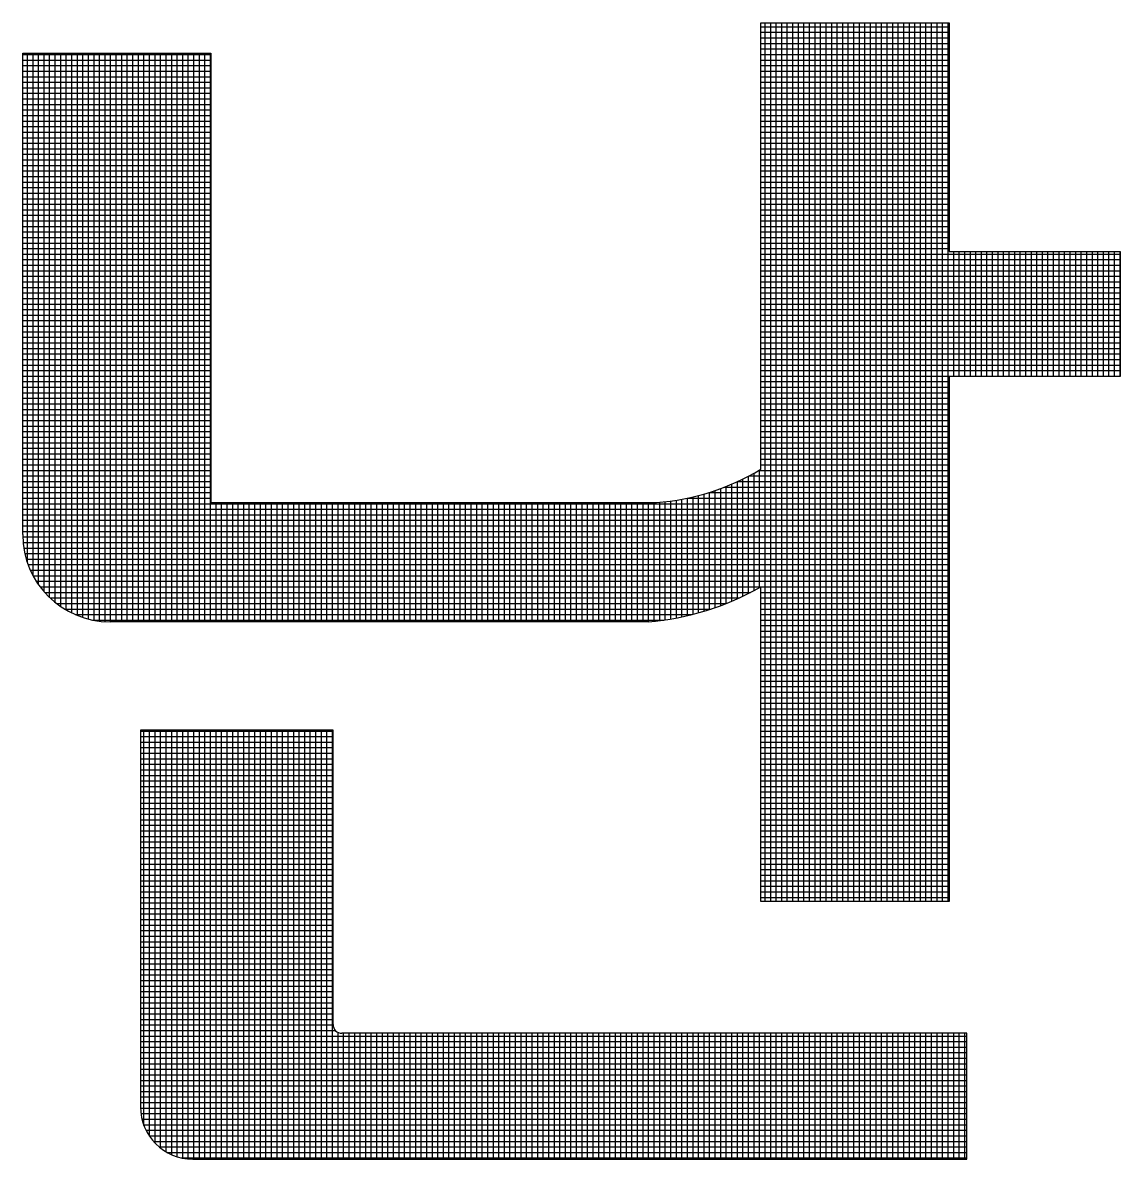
# Model space of a CAD drawing. Header units: inches. Extents: x 1155 to 1996, y 2 to 596.
# Drawn here: x 1873.509 to 1876.945, y 104.066 to 107.626 of the extents above; entities that cross this region are included whole.
import ezdxf

# ---------------------------------------------------------------- set-up
doc = ezdxf.new("R2010")
doc.units = ezdxf.units.IN
doc.header["$MEASUREMENT"] = 0
doc.layers.add('BG ÇÑ±¹Áö¿ª³\xad¹æ±â¼úÁÖ½ÄÈ¸»ç CI', color=7, linetype='Continuous')

msp = doc.modelspace()

# ---------------------------------------------------------------- linework, layer by layer
at = {"layer": 'BG ÇÑ±¹Áö¿ª³\xad¹æ±â¼úÁÖ½ÄÈ¸»ç CI', "color": 7, "linetype": 'Continuous', "lineweight": 25}
for p, q in [((1875.8196, 106.2275), (1875.8196, 107.6256)), ((1875.8196, 107.6256), (1876.4099, 107.6256)), ((1875.8196, 107.6129), (1876.4099, 107.6129)), ((1875.8196, 107.5955), (1876.4099, 107.5955)), ((1875.8335, 104.8742), (1875.8335, 107.6256)), ((1875.8509, 104.8742), (1875.8509, 107.6256)), ((1875.8682, 104.8742), (1875.8682, 107.6256)), ((1875.8856, 104.8742), (1875.8856, 107.6256)), ((1875.903, 104.8742), (1875.903, 107.6256)), ((1875.9203, 104.8742), (1875.9203, 107.6256)), ((1875.9377, 104.8742), (1875.9377, 107.6256)), ((1875.955, 104.8742), (1875.955, 107.6256)), ((1875.9724, 104.8742), (1875.9724, 107.6256)), ((1875.9898, 104.8742), (1875.9898, 107.6256)), ((1876.0071, 104.8742), (1876.0071, 107.6256)), ((1876.0245, 104.8742), (1876.0245, 107.6256)), ((1876.0419, 104.8742), (1876.0419, 107.6256)), ((1876.0592, 104.8742), (1876.0592, 107.6256)), ((1876.0766, 104.8742), (1876.0766, 107.6256)), ((1876.094, 104.8742), (1876.094, 107.6256)), ((1876.1113, 104.8742), (1876.1113, 107.6256)), ((1876.1287, 104.8742), (1876.1287, 107.6256)), ((1876.1461, 104.8742), (1876.1461, 107.6256)), ((1876.1634, 104.8742), (1876.1634, 107.6256)), ((1876.1808, 104.8742), (1876.1808, 107.6256)), ((1876.1981, 104.8742), (1876.1981, 107.6256)), ((1876.2155, 104.8742), (1876.2155, 107.6256)), ((1876.2329, 104.8742), (1876.2329, 107.6256)), ((1876.2502, 104.8742), (1876.2502, 107.6256)), ((1876.2676, 104.8742), (1876.2676, 107.6256)), ((1876.285, 104.8742), (1876.285, 107.6256)), ((1876.3023, 104.8742), (1876.3023, 107.6256)), ((1876.3197, 104.8742), (1876.3197, 107.6256)), ((1876.3371, 104.8742), (1876.3371, 107.6256)), ((1876.3544, 104.8742), (1876.3544, 107.6256)), ((1876.3718, 104.8742), (1876.3718, 107.6256)), ((1876.3892, 104.8742), (1876.3892, 107.6256)), ((1876.4065, 104.8742), (1876.4065, 107.6256)), ((1876.4099, 107.6256), (1876.4099, 106.9095)), ((1875.8196, 107.5782), (1876.4099, 107.5782)), ((1875.8196, 107.5608), (1876.4099, 107.5608)), ((1873.5092, 107.5302), (1874.0977, 107.5302)), ((1873.5092, 106.0229), (1873.5092, 107.5302)), ((1873.5092, 107.5261), (1874.0977, 107.5261)), ((1873.524, 105.9342), (1873.524, 107.5302)), ((1873.5414, 105.8942), (1873.5414, 107.5302)), ((1873.5587, 105.866), (1873.5587, 107.5302)), ((1873.5761, 105.8437), (1873.5761, 107.5302)), ((1873.5935, 105.8255), (1873.5935, 107.5302)), ((1873.6108, 105.8102), (1873.6108, 107.5302)), ((1873.6282, 105.7973), (1873.6282, 107.5302)), ((1873.6456, 105.7863), (1873.6456, 107.5302)), ((1873.6629, 105.7771), (1873.6629, 107.5302)), ((1873.6803, 105.7694), (1873.6803, 107.5302)), ((1873.6977, 105.763), (1873.6977, 107.5302)), ((1873.715, 105.758), (1873.715, 107.5302)), ((1873.7324, 105.7541), (1873.7324, 107.5302)), ((1873.7498, 105.7515), (1873.7498, 107.5302)), ((1873.7671, 105.7499), (1873.7671, 107.5302)), ((1873.7845, 105.7495), (1873.7845, 107.5302)), ((1873.8018, 105.7495), (1873.8018, 107.5302)), ((1873.8192, 105.7495), (1873.8192, 107.5302)), ((1873.8366, 105.7495), (1873.8366, 107.5302)), ((1873.8539, 105.7495), (1873.8539, 107.5302)), ((1873.8713, 105.7495), (1873.8713, 107.5302)), ((1873.8887, 105.7495), (1873.8887, 107.5302)), ((1873.906, 105.7495), (1873.906, 107.5302)), ((1873.9234, 105.7495), (1873.9234, 107.5302)), ((1873.9408, 105.7495), (1873.9408, 107.5302)), ((1873.9581, 105.7495), (1873.9581, 107.5302)), ((1873.9755, 105.7495), (1873.9755, 107.5302)), ((1873.9929, 105.7495), (1873.9929, 107.5302)), ((1874.0102, 105.7495), (1874.0102, 107.5302)), ((1874.0276, 105.7495), (1874.0276, 107.5302)), ((1874.045, 105.7495), (1874.045, 107.5302)), ((1874.0623, 105.7495), (1874.0623, 107.5302)), ((1874.0797, 105.7495), (1874.0797, 107.5302)), ((1874.097, 105.7495), (1874.097, 107.5302)), ((1874.0977, 107.5302), (1874.0977, 106.1235)), ((1875.8196, 107.5434), (1876.4099, 107.5434)), ((1875.8196, 107.5261), (1876.4099, 107.5261)), ((1873.5092, 107.5087), (1874.0977, 107.5087)), ((1873.5092, 107.4913), (1874.0977, 107.4913)), ((1875.8196, 107.5087), (1876.4099, 107.5087)), ((1875.8196, 107.4913), (1876.4099, 107.4913)), ((1873.5092, 107.474), (1874.0977, 107.474)), ((1873.5092, 107.4566), (1874.0977, 107.4566)), ((1875.8196, 107.474), (1876.4099, 107.474)), ((1875.8196, 107.4566), (1876.4099, 107.4566)), ((1873.5092, 107.4392), (1874.0977, 107.4392)), ((1873.5092, 107.4219), (1874.0977, 107.4219)), ((1875.8196, 107.4392), (1876.4099, 107.4392)), ((1875.8196, 107.4219), (1876.4099, 107.4219)), ((1873.5092, 107.4045), (1874.0977, 107.4045)), ((1873.5092, 107.3871), (1874.0977, 107.3871)), ((1875.8196, 107.4045), (1876.4099, 107.4045)), ((1875.8196, 107.3871), (1876.4099, 107.3871)), ((1873.5092, 107.3698), (1874.0977, 107.3698)), ((1873.5092, 107.3524), (1874.0977, 107.3524)), ((1875.8196, 107.3698), (1876.4099, 107.3698)), ((1875.8196, 107.3524), (1876.4099, 107.3524)), ((1873.5092, 107.335), (1874.0977, 107.335)), ((1873.5092, 107.3177), (1874.0977, 107.3177)), ((1875.8196, 107.335), (1876.4099, 107.335)), ((1875.8196, 107.3177), (1876.4099, 107.3177)), ((1873.5092, 107.3003), (1874.0977, 107.3003)), ((1873.5092, 107.283), (1874.0977, 107.283)), ((1875.8196, 107.3003), (1876.4099, 107.3003)), ((1875.8196, 107.283), (1876.4099, 107.283)), ((1873.5092, 107.2656), (1874.0977, 107.2656)), ((1873.5092, 107.2482), (1874.0977, 107.2482)), ((1875.8196, 107.2656), (1876.4099, 107.2656)), ((1875.8196, 107.2482), (1876.4099, 107.2482)), ((1873.5092, 107.2309), (1874.0977, 107.2309)), ((1873.5092, 107.2135), (1874.0977, 107.2135)), ((1875.8196, 107.2309), (1876.4099, 107.2309)), ((1875.8196, 107.2135), (1876.4099, 107.2135)), ((1873.5092, 107.1961), (1874.0977, 107.1961)), ((1873.5092, 107.1788), (1874.0977, 107.1788)), ((1875.8196, 107.1961), (1876.4099, 107.1961)), ((1875.8196, 107.1788), (1876.4099, 107.1788)), ((1873.5092, 107.1614), (1874.0977, 107.1614)), ((1873.5092, 107.144), (1874.0977, 107.144)), ((1875.8196, 107.1614), (1876.4099, 107.1614)), ((1875.8196, 107.144), (1876.4099, 107.144)), ((1873.5092, 107.1267), (1874.0977, 107.1267)), ((1873.5092, 107.1093), (1874.0977, 107.1093)), ((1875.8196, 107.1267), (1876.4099, 107.1267)), ((1875.8196, 107.1093), (1876.4099, 107.1093)), ((1873.5092, 107.0919), (1874.0977, 107.0919)), ((1873.5092, 107.0746), (1874.0977, 107.0746)), ((1873.5092, 107.0572), (1874.0977, 107.0572)), ((1875.8196, 107.0919), (1876.4099, 107.0919)), ((1875.8196, 107.0746), (1876.4099, 107.0746)), ((1875.8196, 107.0572), (1876.4099, 107.0572)), ((1873.5092, 107.0399), (1874.0977, 107.0399)), ((1873.5092, 107.0225), (1874.0977, 107.0225)), ((1875.8196, 107.0399), (1876.4099, 107.0399)), ((1875.8196, 107.0225), (1876.4099, 107.0225)), ((1873.5092, 107.0051), (1874.0977, 107.0051)), ((1873.5092, 106.9878), (1874.0977, 106.9878)), ((1875.8196, 107.0051), (1876.4099, 107.0051)), ((1875.8196, 106.9878), (1876.4099, 106.9878)), ((1873.5092, 106.9704), (1874.0977, 106.9704)), ((1873.5092, 106.953), (1874.0977, 106.953)), ((1875.8196, 106.9704), (1876.4099, 106.9704)), ((1875.8196, 106.953), (1876.4099, 106.953)), ((1873.5092, 106.9357), (1874.0977, 106.9357)), ((1873.5092, 106.9183), (1874.0977, 106.9183)), ((1875.8196, 106.9357), (1876.4099, 106.9357)), ((1875.8196, 106.9183), (1876.4099, 106.9183)), ((1873.5092, 106.9009), (1874.0977, 106.9009)), ((1873.5092, 106.8836), (1874.0977, 106.8836)), ((1875.8196, 106.9009), (1876.9454, 106.9009)), ((1875.8196, 106.8836), (1876.9454, 106.8836)), ((1876.4099, 106.9095), (1876.9454, 106.9095)), ((1876.4239, 106.5176), (1876.4239, 106.9095)), ((1876.4413, 106.5176), (1876.4413, 106.9095)), ((1876.4586, 106.5176), (1876.4586, 106.9095)), ((1876.476, 106.5176), (1876.476, 106.9095)), ((1876.4933, 106.5176), (1876.4933, 106.9095)), ((1876.5107, 106.5176), (1876.5107, 106.9095)), ((1876.5281, 106.5176), (1876.5281, 106.9095)), ((1876.5454, 106.5176), (1876.5454, 106.9095)), ((1876.5628, 106.5176), (1876.5628, 106.9095)), ((1876.5802, 106.5176), (1876.5802, 106.9095)), ((1876.5975, 106.5176), (1876.5975, 106.9095)), ((1876.6149, 106.5176), (1876.6149, 106.9095)), ((1876.6323, 106.5176), (1876.6323, 106.9095)), ((1876.6496, 106.5176), (1876.6496, 106.9095)), ((1876.667, 106.5176), (1876.667, 106.9095)), ((1876.6844, 106.5176), (1876.6844, 106.9095)), ((1876.7017, 106.5176), (1876.7017, 106.9095)), ((1876.7191, 106.5176), (1876.7191, 106.9095)), ((1876.7364, 106.5176), (1876.7364, 106.9095)), ((1876.7538, 106.5176), (1876.7538, 106.9095)), ((1876.7712, 106.5176), (1876.7712, 106.9095)), ((1876.7885, 106.5176), (1876.7885, 106.9095)), ((1876.8059, 106.5176), (1876.8059, 106.9095)), ((1876.8233, 106.5176), (1876.8233, 106.9095)), ((1876.8406, 106.5176), (1876.8406, 106.9095)), ((1876.858, 106.5176), (1876.858, 106.9095)), ((1876.8754, 106.5176), (1876.8754, 106.9095)), ((1876.8927, 106.5176), (1876.8927, 106.9095)), ((1876.9101, 106.5176), (1876.9101, 106.9095)), ((1876.9275, 106.5176), (1876.9275, 106.9095)), ((1876.9448, 106.5176), (1876.9448, 106.9095)), ((1876.9454, 106.9095), (1876.9454, 106.5176)), ((1873.5092, 106.8662), (1874.0977, 106.8662)), ((1873.5092, 106.8488), (1874.0977, 106.8488)), ((1875.8196, 106.8662), (1876.9454, 106.8662)), ((1875.8196, 106.8488), (1876.9454, 106.8488)), ((1873.5092, 106.8315), (1874.0977, 106.8315)), ((1873.5092, 106.8141), (1874.0977, 106.8141)), ((1875.8196, 106.8315), (1876.9454, 106.8315)), ((1875.8196, 106.8141), (1876.9454, 106.8141)), ((1873.5092, 106.7967), (1874.0977, 106.7967)), ((1873.5092, 106.7794), (1874.0977, 106.7794)), ((1875.8196, 106.7967), (1876.9454, 106.7967)), ((1875.8196, 106.7794), (1876.9454, 106.7794)), ((1873.5092, 106.762), (1874.0977, 106.762)), ((1873.5092, 106.7447), (1874.0977, 106.7447)), ((1875.8196, 106.762), (1876.9454, 106.762)), ((1875.8196, 106.7447), (1876.9454, 106.7447)), ((1873.5092, 106.7273), (1874.0977, 106.7273)), ((1873.5092, 106.7099), (1874.0977, 106.7099)), ((1875.8196, 106.7273), (1876.9454, 106.7273)), ((1875.8196, 106.7099), (1876.9454, 106.7099)), ((1873.5092, 106.6926), (1874.0977, 106.6926)), ((1873.5092, 106.6752), (1874.0977, 106.6752)), ((1875.8196, 106.6926), (1876.9454, 106.6926)), ((1875.8196, 106.6752), (1876.9454, 106.6752)), ((1873.5092, 106.6578), (1874.0977, 106.6578)), ((1873.5092, 106.6405), (1874.0977, 106.6405)), ((1875.8196, 106.6578), (1876.9454, 106.6578)), ((1875.8196, 106.6405), (1876.9454, 106.6405)), ((1873.5092, 106.6231), (1874.0977, 106.6231)), ((1873.5092, 106.6057), (1874.0977, 106.6057)), ((1875.8196, 106.6231), (1876.9454, 106.6231)), ((1875.8196, 106.6057), (1876.9454, 106.6057)), ((1873.5092, 106.5884), (1874.0977, 106.5884)), ((1873.5092, 106.571), (1874.0977, 106.571)), ((1875.8196, 106.5884), (1876.9454, 106.5884)), ((1875.8196, 106.571), (1876.9454, 106.571)), ((1873.5092, 106.5536), (1874.0977, 106.5536)), ((1873.5092, 106.5363), (1874.0977, 106.5363)), ((1875.8196, 106.5536), (1876.9454, 106.5536)), ((1875.8196, 106.5363), (1876.9454, 106.5363)), ((1873.5092, 106.5189), (1874.0977, 106.5189)), ((1873.5092, 106.5016), (1874.0977, 106.5016)), ((1875.8196, 106.5189), (1876.9454, 106.5189)), ((1875.8196, 106.5016), (1876.4099, 106.5016)), ((1876.9454, 106.5176), (1876.4099, 106.5176)), ((1876.4099, 106.5176), (1876.4099, 104.8742)), ((1873.5092, 106.4842), (1874.0977, 106.4842)), ((1873.5092, 106.4668), (1874.0977, 106.4668)), ((1875.8196, 106.4842), (1876.4099, 106.4842)), ((1875.8196, 106.4668), (1876.4099, 106.4668)), ((1873.5092, 106.4495), (1874.0977, 106.4495)), ((1873.5092, 106.4321), (1874.0977, 106.4321)), ((1875.8196, 106.4495), (1876.4099, 106.4495)), ((1875.8196, 106.4321), (1876.4099, 106.4321)), ((1873.5092, 106.4147), (1874.0977, 106.4147)), ((1873.5092, 106.3974), (1874.0977, 106.3974)), ((1875.8196, 106.4147), (1876.4099, 106.4147)), ((1875.8196, 106.3974), (1876.4099, 106.3974)), ((1873.5092, 106.38), (1874.0977, 106.38)), ((1873.5092, 106.3626), (1874.0977, 106.3626)), ((1873.5092, 106.3453), (1874.0977, 106.3453)), ((1875.8196, 106.38), (1876.4099, 106.38)), ((1875.8196, 106.3626), (1876.4099, 106.3626)), ((1875.8196, 106.3453), (1876.4099, 106.3453)), ((1873.5092, 106.3279), (1874.0977, 106.3279)), ((1873.5092, 106.3105), (1874.0977, 106.3105)), ((1875.8196, 106.3279), (1876.4099, 106.3279)), ((1875.8196, 106.3105), (1876.4099, 106.3105)), ((1873.5092, 106.2932), (1874.0977, 106.2932)), ((1873.5092, 106.2758), (1874.0977, 106.2758)), ((1875.8196, 106.2932), (1876.4099, 106.2932)), ((1875.8196, 106.2758), (1876.4099, 106.2758)), ((1873.5092, 106.2585), (1874.0977, 106.2585)), ((1873.5092, 106.2411), (1874.0977, 106.2411)), ((1875.8196, 106.2585), (1876.4099, 106.2585)), ((1875.8196, 106.2411), (1876.4099, 106.2411)), ((1873.5092, 106.2237), (1874.0977, 106.2237)), ((1873.5092, 106.2064), (1874.0977, 106.2064)), ((1875.7814, 105.8385), (1875.7814, 106.2059)), ((1875.7824, 106.2064), (1876.4099, 106.2064)), ((1875.7988, 105.8476), (1875.7988, 106.2153)), ((1875.8133, 106.2237), (1876.4099, 106.2237)), ((1875.8161, 105.8572), (1875.8161, 106.2254)), ((1873.5092, 106.189), (1874.0977, 106.189)), ((1873.5092, 106.1716), (1874.0977, 106.1716)), ((1875.7065, 106.1716), (1876.4099, 106.1716)), ((1875.7119, 105.8069), (1875.7119, 106.1738)), ((1875.7293, 105.8141), (1875.7293, 106.181)), ((1875.7467, 105.8218), (1875.7467, 106.1887)), ((1875.7473, 106.189), (1876.4099, 106.189)), ((1875.764, 105.8299), (1875.764, 106.197)), ((1873.5092, 106.1543), (1874.0977, 106.1543)), ((1873.5092, 106.1369), (1874.0977, 106.1369)), ((1875.573, 105.7648), (1875.573, 106.1337)), ((1875.5895, 106.1369), (1876.4099, 106.1369)), ((1875.5904, 105.7687), (1875.5904, 106.1371)), ((1875.6078, 105.7729), (1875.6078, 106.1409)), ((1875.6251, 105.7776), (1875.6251, 106.1452)), ((1875.6425, 105.7826), (1875.6425, 106.15)), ((1875.6568, 106.1543), (1876.4099, 106.1543)), ((1875.6598, 105.788), (1875.6598, 106.1552)), ((1875.6772, 105.7939), (1875.6772, 106.1609)), ((1875.6946, 105.8002), (1875.6946, 106.1671)), ((1873.5092, 106.1195), (1876.4099, 106.1195)), ((1873.5092, 106.1022), (1876.4099, 106.1022)), ((1874.0977, 106.1235), (1875.4931, 106.1235)), ((1874.1144, 105.7495), (1874.1144, 106.1235)), ((1874.1318, 105.7495), (1874.1318, 106.1235)), ((1874.1491, 105.7495), (1874.1491, 106.1235)), ((1874.1665, 105.7495), (1874.1665, 106.1235)), ((1874.1839, 105.7495), (1874.1839, 106.1235)), ((1874.2012, 105.7495), (1874.2012, 106.1235)), ((1874.2186, 105.7495), (1874.2186, 106.1235)), ((1874.236, 105.7495), (1874.236, 106.1235)), ((1874.2533, 105.7495), (1874.2533, 106.1235)), ((1874.2707, 105.7495), (1874.2707, 106.1235)), ((1874.2881, 105.7495), (1874.2881, 106.1235)), ((1874.3054, 105.7495), (1874.3054, 106.1235)), ((1874.3228, 105.7495), (1874.3228, 106.1235)), ((1874.3401, 105.7495), (1874.3401, 106.1235)), ((1874.3575, 105.7495), (1874.3575, 106.1235)), ((1874.3749, 105.7495), (1874.3749, 106.1235)), ((1874.3922, 105.7495), (1874.3922, 106.1235)), ((1874.4096, 105.7495), (1874.4096, 106.1235)), ((1874.427, 105.7495), (1874.427, 106.1235)), ((1874.4443, 105.7495), (1874.4443, 106.1235)), ((1874.4617, 105.7495), (1874.4617, 106.1235)), ((1874.4791, 105.7495), (1874.4791, 106.1235)), ((1874.4964, 105.7495), (1874.4964, 106.1235)), ((1874.5138, 105.7495), (1874.5138, 106.1235)), ((1874.5312, 105.7495), (1874.5312, 106.1235)), ((1874.5485, 105.7495), (1874.5485, 106.1235)), ((1874.5659, 105.7495), (1874.5659, 106.1235)), ((1874.5833, 105.7495), (1874.5833, 106.1235)), ((1874.6006, 105.7495), (1874.6006, 106.1235)), ((1874.618, 105.7495), (1874.618, 106.1235)), ((1874.6353, 105.7495), (1874.6353, 106.1235)), ((1874.6527, 105.7495), (1874.6527, 106.1235)), ((1874.6701, 105.7495), (1874.6701, 106.1235)), ((1874.6874, 105.7495), (1874.6874, 106.1235)), ((1874.7048, 105.7495), (1874.7048, 106.1235)), ((1874.7222, 105.7495), (1874.7222, 106.1235)), ((1874.7395, 105.7495), (1874.7395, 106.1235)), ((1874.7569, 105.7495), (1874.7569, 106.1235)), ((1874.7743, 105.7495), (1874.7743, 106.1235)), ((1874.7916, 105.7495), (1874.7916, 106.1235)), ((1874.809, 105.7495), (1874.809, 106.1235)), ((1874.8264, 105.7495), (1874.8264, 106.1235)), ((1874.8437, 105.7495), (1874.8437, 106.1235)), ((1874.8611, 105.7495), (1874.8611, 106.1235)), ((1874.8784, 105.7495), (1874.8784, 106.1235)), ((1874.8958, 105.7495), (1874.8958, 106.1235)), ((1874.9132, 105.7495), (1874.9132, 106.1235)), ((1874.9305, 105.7495), (1874.9305, 106.1235)), ((1874.9479, 105.7495), (1874.9479, 106.1235)), ((1874.9653, 105.7495), (1874.9653, 106.1235)), ((1874.9826, 105.7495), (1874.9826, 106.1235)), ((1875, 105.7495), (1875, 106.1235)), ((1875.0174, 105.7495), (1875.0174, 106.1235)), ((1875.0347, 105.7495), (1875.0347, 106.1235)), ((1875.0521, 105.7495), (1875.0521, 106.1235)), ((1875.0695, 105.7495), (1875.0695, 106.1235)), ((1875.0868, 105.7495), (1875.0868, 106.1235)), ((1875.1042, 105.7495), (1875.1042, 106.1235)), ((1875.1216, 105.7495), (1875.1216, 106.1235)), ((1875.1389, 105.7495), (1875.1389, 106.1235)), ((1875.1563, 105.7495), (1875.1563, 106.1235)), ((1875.1736, 105.7495), (1875.1736, 106.1235)), ((1875.191, 105.7495), (1875.191, 106.1235)), ((1875.2084, 105.7495), (1875.2084, 106.1235)), ((1875.2257, 105.7495), (1875.2257, 106.1235)), ((1875.2431, 105.7495), (1875.2431, 106.1235)), ((1875.2605, 105.7495), (1875.2605, 106.1235)), ((1875.2778, 105.7495), (1875.2778, 106.1235)), ((1875.2952, 105.7495), (1875.2952, 106.1235)), ((1875.3126, 105.7495), (1875.3126, 106.1235)), ((1875.3299, 105.7495), (1875.3299, 106.1235)), ((1875.3473, 105.7495), (1875.3473, 106.1235)), ((1875.3647, 105.7495), (1875.3647, 106.1235)), ((1875.382, 105.7495), (1875.382, 106.1235)), ((1875.3994, 105.7495), (1875.3994, 106.1235)), ((1875.4167, 105.7495), (1875.4167, 106.1235)), ((1875.4341, 105.7495), (1875.4341, 106.1235)), ((1875.4515, 105.7495), (1875.4515, 106.1235)), ((1875.4688, 105.7496), (1875.4688, 106.1235)), ((1875.4862, 105.7512), (1875.4862, 106.1235)), ((1875.5036, 105.7532), (1875.5036, 106.1243)), ((1875.5209, 105.7555), (1875.5209, 106.126)), ((1875.5383, 105.7583), (1875.5383, 106.1281)), ((1875.5557, 105.7613), (1875.5557, 106.1307)), ((1873.5092, 106.0848), (1876.4099, 106.0848)), ((1873.5092, 106.0674), (1876.4099, 106.0674)), ((1873.5092, 106.0501), (1876.4099, 106.0501)), ((1873.5092, 106.0327), (1876.4099, 106.0327)), ((1873.5093, 106.0153), (1876.4099, 106.0153)), ((1873.5103, 105.998), (1876.4099, 105.998)), ((1873.5125, 105.9806), (1876.4099, 105.9806)), ((1873.5158, 105.9633), (1876.4099, 105.9633)), ((1873.5203, 105.9459), (1876.4099, 105.9459)), ((1873.526, 105.9285), (1876.4099, 105.9285)), ((1873.5331, 105.9112), (1876.4099, 105.9112)), ((1873.5416, 105.8938), (1876.4099, 105.8938)), ((1873.5518, 105.8764), (1876.4099, 105.8764)), ((1873.5637, 105.8591), (1875.8193, 105.8591)), ((1875.8196, 104.8742), (1875.8196, 105.8592)), ((1875.8196, 105.8591), (1876.4099, 105.8591)), ((1873.5779, 105.8417), (1875.7876, 105.8417)), ((1873.5947, 105.8243), (1875.7523, 105.8243)), ((1875.8196, 105.8417), (1876.4099, 105.8417)), ((1875.8196, 105.8243), (1876.4099, 105.8243)), ((1873.6149, 105.807), (1875.712, 105.807)), ((1873.64, 105.7896), (1875.6646, 105.7896)), ((1875.8196, 105.807), (1876.4099, 105.807)), ((1875.8196, 105.7896), (1876.4099, 105.7896)), ((1873.6734, 105.7722), (1875.6051, 105.7722)), ((1873.7285, 105.7549), (1875.5163, 105.7549)), ((1875.4672, 105.7495), (1873.7827, 105.7495)), ((1875.8196, 105.7722), (1876.4099, 105.7722)), ((1875.8196, 105.7549), (1876.4099, 105.7549)), ((1875.8196, 105.7375), (1876.4099, 105.7375)), ((1875.8196, 105.7202), (1876.4099, 105.7202)), ((1875.8196, 105.7028), (1876.4099, 105.7028)), ((1875.8196, 105.6854), (1876.4099, 105.6854)), ((1875.8196, 105.6681), (1876.4099, 105.6681)), ((1875.8196, 105.6507), (1876.4099, 105.6507)), ((1875.8196, 105.6333), (1876.4099, 105.6333)), ((1875.8196, 105.616), (1876.4099, 105.616)), ((1875.8196, 105.5986), (1876.4099, 105.5986)), ((1875.8196, 105.5812), (1876.4099, 105.5812)), ((1875.8196, 105.5639), (1876.4099, 105.5639)), ((1875.8196, 105.5465), (1876.4099, 105.5465)), ((1875.8196, 105.5291), (1876.4099, 105.5291)), ((1875.8196, 105.5118), (1876.4099, 105.5118)), ((1875.8196, 105.4944), (1876.4099, 105.4944)), ((1875.8196, 105.477), (1876.4099, 105.477)), ((1875.8196, 105.4597), (1876.4099, 105.4597)), ((1875.8196, 105.4423), (1876.4099, 105.4423)), ((1875.8196, 105.425), (1876.4099, 105.425)), ((1873.8778, 105.4102), (1873.8778, 104.2306)), ((1874.4809, 105.4102), (1873.8778, 105.4102)), ((1873.8778, 105.4076), (1874.4809, 105.4076)), ((1873.8778, 105.3902), (1874.4809, 105.3902)), ((1873.8887, 104.1718), (1873.8887, 105.4102)), ((1873.906, 104.1385), (1873.906, 105.4102)), ((1873.9234, 104.1171), (1873.9234, 105.4102)), ((1873.9408, 104.1013), (1873.9408, 105.4102)), ((1873.9581, 104.0895), (1873.9581, 105.4102)), ((1873.9755, 104.0805), (1873.9755, 105.4102)), ((1873.9929, 104.074), (1873.9929, 105.4102)), ((1874.0102, 104.0696), (1874.0102, 105.4102)), ((1874.0276, 104.0671), (1874.0276, 105.4102)), ((1874.045, 104.0665), (1874.045, 105.4102)), ((1874.0623, 104.0665), (1874.0623, 105.4102)), ((1874.0797, 104.0665), (1874.0797, 105.4102)), ((1874.097, 104.0665), (1874.097, 105.4102)), ((1874.1144, 104.0665), (1874.1144, 105.4102)), ((1874.1318, 104.0665), (1874.1318, 105.4102)), ((1874.1491, 104.0665), (1874.1491, 105.4102)), ((1874.1665, 104.0665), (1874.1665, 105.4102)), ((1874.1839, 104.0665), (1874.1839, 105.4102)), ((1874.2012, 104.0665), (1874.2012, 105.4102)), ((1874.2186, 104.0665), (1874.2186, 105.4102)), ((1874.236, 104.0665), (1874.236, 105.4102)), ((1874.2533, 104.0665), (1874.2533, 105.4102)), ((1874.2707, 104.0665), (1874.2707, 105.4102)), ((1874.2881, 104.0665), (1874.2881, 105.4102)), ((1874.3054, 104.0665), (1874.3054, 105.4102)), ((1874.3228, 104.0665), (1874.3228, 105.4102)), ((1874.3401, 104.0665), (1874.3401, 105.4102)), ((1874.3575, 104.0665), (1874.3575, 105.4102)), ((1874.3749, 104.0665), (1874.3749, 105.4102)), ((1874.3922, 104.0665), (1874.3922, 105.4102)), ((1874.4096, 104.0665), (1874.4096, 105.4102)), ((1874.427, 104.0665), (1874.427, 105.4102)), ((1874.4443, 104.0665), (1874.4443, 105.4102)), ((1874.4617, 104.0665), (1874.4617, 105.4102)), ((1874.4791, 104.0665), (1874.4791, 105.4102)), ((1874.4809, 104.4883), (1874.4809, 105.4102)), ((1875.8196, 105.4076), (1876.4099, 105.4076)), ((1875.8196, 105.3902), (1876.4099, 105.3902)), ((1873.8778, 105.3729), (1874.4809, 105.3729)), ((1873.8778, 105.3555), (1874.4809, 105.3555)), ((1875.8196, 105.3729), (1876.4099, 105.3729)), ((1875.8196, 105.3555), (1876.4099, 105.3555)), ((1873.8778, 105.3381), (1874.4809, 105.3381)), ((1873.8778, 105.3208), (1874.4809, 105.3208)), ((1875.8196, 105.3381), (1876.4099, 105.3381)), ((1875.8196, 105.3208), (1876.4099, 105.3208)), ((1873.8778, 105.3034), (1874.4809, 105.3034)), ((1873.8778, 105.286), (1874.4809, 105.286)), ((1875.8196, 105.3034), (1876.4099, 105.3034)), ((1875.8196, 105.286), (1876.4099, 105.286)), ((1873.8778, 105.2687), (1874.4809, 105.2687)), ((1873.8778, 105.2513), (1874.4809, 105.2513)), ((1875.8196, 105.2687), (1876.4099, 105.2687)), ((1875.8196, 105.2513), (1876.4099, 105.2513)), ((1873.8778, 105.2339), (1874.4809, 105.2339)), ((1873.8778, 105.2166), (1874.4809, 105.2166)), ((1875.8196, 105.2339), (1876.4099, 105.2339)), ((1875.8196, 105.2166), (1876.4099, 105.2166)), ((1873.8778, 105.1992), (1874.4809, 105.1992)), ((1873.8778, 105.1819), (1874.4809, 105.1819)), ((1875.8196, 105.1992), (1876.4099, 105.1992)), ((1875.8196, 105.1819), (1876.4099, 105.1819)), ((1873.8778, 105.1645), (1874.4809, 105.1645)), ((1873.8778, 105.1471), (1874.4809, 105.1471)), ((1875.8196, 105.1645), (1876.4099, 105.1645)), ((1875.8196, 105.1471), (1876.4099, 105.1471)), ((1873.8778, 105.1298), (1874.4809, 105.1298)), ((1873.8778, 105.1124), (1874.4809, 105.1124)), ((1875.8196, 105.1298), (1876.4099, 105.1298)), ((1875.8196, 105.1124), (1876.4099, 105.1124)), ((1873.8778, 105.095), (1874.4809, 105.095)), ((1873.8778, 105.0777), (1874.4809, 105.0777)), ((1875.8196, 105.095), (1876.4099, 105.095)), ((1875.8196, 105.0777), (1876.4099, 105.0777)), ((1873.8778, 105.0603), (1874.4809, 105.0603)), ((1873.8778, 105.0429), (1874.4809, 105.0429)), ((1875.8196, 105.0603), (1876.4099, 105.0603)), ((1875.8196, 105.0429), (1876.4099, 105.0429)), ((1873.8778, 105.0256), (1874.4809, 105.0256)), ((1873.8778, 105.0082), (1874.4809, 105.0082)), ((1875.8196, 105.0256), (1876.4099, 105.0256)), ((1875.8196, 105.0082), (1876.4099, 105.0082)), ((1873.8778, 104.9908), (1874.4809, 104.9908)), ((1873.8778, 104.9735), (1874.4809, 104.9735)), ((1875.8196, 104.9908), (1876.4099, 104.9908)), ((1875.8196, 104.9735), (1876.4099, 104.9735)), ((1873.8778, 104.9561), (1874.4809, 104.9561)), ((1873.8778, 104.9387), (1874.4809, 104.9387)), ((1875.8196, 104.9561), (1876.4099, 104.9561)), ((1875.8196, 104.9387), (1876.4099, 104.9387)), ((1873.8778, 104.9214), (1874.4809, 104.9214)), ((1873.8778, 104.904), (1874.4809, 104.904)), ((1873.8778, 104.8867), (1874.4809, 104.8867)), ((1875.8196, 104.9214), (1876.4099, 104.9214)), ((1875.8196, 104.904), (1876.4099, 104.904)), ((1875.8196, 104.8867), (1876.4099, 104.8867)), ((1873.8778, 104.8693), (1874.4809, 104.8693)), ((1873.8778, 104.8519), (1874.4809, 104.8519)), ((1876.4099, 104.8742), (1875.8196, 104.8742)), ((1873.8778, 104.8346), (1874.4809, 104.8346)), ((1873.8778, 104.8172), (1874.4809, 104.8172)), ((1873.8778, 104.7998), (1874.4809, 104.7998)), ((1873.8778, 104.7825), (1874.4809, 104.7825)), ((1873.8778, 104.7651), (1874.4809, 104.7651)), ((1873.8778, 104.7477), (1874.4809, 104.7477)), ((1873.8778, 104.7304), (1874.4809, 104.7304)), ((1873.8778, 104.713), (1874.4809, 104.713)), ((1873.8778, 104.6956), (1874.4809, 104.6956)), ((1873.8778, 104.6783), (1874.4809, 104.6783)), ((1873.8778, 104.6609), (1874.4809, 104.6609)), ((1873.8778, 104.6436), (1874.4809, 104.6436)), ((1873.8778, 104.6262), (1874.4809, 104.6262)), ((1873.8778, 104.6088), (1874.4809, 104.6088)), ((1873.8778, 104.5915), (1874.4809, 104.5915)), ((1873.8778, 104.5741), (1874.4809, 104.5741)), ((1873.8778, 104.5567), (1874.4809, 104.5567)), ((1873.8778, 104.5394), (1874.4809, 104.5394)), ((1873.8778, 104.522), (1874.4809, 104.522)), ((1873.8778, 104.5046), (1874.4809, 104.5046)), ((1873.8778, 104.4873), (1874.4809, 104.4873)), ((1873.8778, 104.4699), (1874.488, 104.4699)), ((1874.4964, 104.0665), (1874.4964, 104.4636)), ((1876.4645, 104.4609), (1874.5082, 104.4609)), ((1874.5138, 104.0665), (1874.5138, 104.4609)), ((1874.5312, 104.0665), (1874.5312, 104.4609)), ((1874.5485, 104.0665), (1874.5485, 104.4609)), ((1874.5659, 104.0665), (1874.5659, 104.4609)), ((1874.5833, 104.0665), (1874.5833, 104.4609)), ((1874.6006, 104.0665), (1874.6006, 104.4609)), ((1874.618, 104.0665), (1874.618, 104.4609)), ((1874.6353, 104.0665), (1874.6353, 104.4609)), ((1874.6527, 104.0665), (1874.6527, 104.4609)), ((1874.6701, 104.0665), (1874.6701, 104.4609)), ((1874.6874, 104.0665), (1874.6874, 104.4609)), ((1874.7048, 104.0665), (1874.7048, 104.4609)), ((1874.7222, 104.0665), (1874.7222, 104.4609)), ((1874.7395, 104.0665), (1874.7395, 104.4609)), ((1874.7569, 104.0665), (1874.7569, 104.4609)), ((1874.7743, 104.0665), (1874.7743, 104.4609)), ((1874.7916, 104.0665), (1874.7916, 104.4609)), ((1874.809, 104.0665), (1874.809, 104.4609)), ((1874.8264, 104.0665), (1874.8264, 104.4609)), ((1874.8437, 104.0665), (1874.8437, 104.4609)), ((1874.8611, 104.0665), (1874.8611, 104.4609)), ((1874.8784, 104.0665), (1874.8784, 104.4609)), ((1874.8958, 104.0665), (1874.8958, 104.4609)), ((1874.9132, 104.0665), (1874.9132, 104.4609)), ((1874.9305, 104.0665), (1874.9305, 104.4609)), ((1874.9479, 104.0665), (1874.9479, 104.4609)), ((1874.9653, 104.0665), (1874.9653, 104.4609)), ((1874.9826, 104.0665), (1874.9826, 104.4609)), ((1875, 104.0665), (1875, 104.4609)), ((1875.0174, 104.0665), (1875.0174, 104.4609)), ((1875.0347, 104.0665), (1875.0347, 104.4609)), ((1875.0521, 104.0665), (1875.0521, 104.4609)), ((1875.0695, 104.0665), (1875.0695, 104.4609)), ((1875.0868, 104.0665), (1875.0868, 104.4609)), ((1875.1042, 104.0665), (1875.1042, 104.4609)), ((1875.1216, 104.0665), (1875.1216, 104.4609)), ((1875.1389, 104.0665), (1875.1389, 104.4609)), ((1875.1563, 104.0665), (1875.1563, 104.4609)), ((1875.1736, 104.0665), (1875.1736, 104.4609)), ((1875.191, 104.0665), (1875.191, 104.4609)), ((1875.2084, 104.0665), (1875.2084, 104.4609)), ((1875.2257, 104.0665), (1875.2257, 104.4609)), ((1875.2431, 104.0665), (1875.2431, 104.4609)), ((1875.2605, 104.0665), (1875.2605, 104.4609)), ((1875.2778, 104.0665), (1875.2778, 104.4609)), ((1875.2952, 104.0665), (1875.2952, 104.4609)), ((1875.3126, 104.0665), (1875.3126, 104.4609)), ((1875.3299, 104.0665), (1875.3299, 104.4609)), ((1875.3473, 104.0665), (1875.3473, 104.4609)), ((1875.3647, 104.0665), (1875.3647, 104.4609)), ((1875.382, 104.0665), (1875.382, 104.4609)), ((1875.3994, 104.0665), (1875.3994, 104.4609)), ((1875.4167, 104.0665), (1875.4167, 104.4609)), ((1875.4341, 104.0665), (1875.4341, 104.4609)), ((1875.4515, 104.0665), (1875.4515, 104.4609)), ((1875.4688, 104.0665), (1875.4688, 104.4609)), ((1875.4862, 104.0665), (1875.4862, 104.4609)), ((1875.5036, 104.0665), (1875.5036, 104.4609)), ((1875.5209, 104.0665), (1875.5209, 104.4609)), ((1875.5383, 104.0665), (1875.5383, 104.4609)), ((1875.5557, 104.0665), (1875.5557, 104.4609)), ((1875.573, 104.0665), (1875.573, 104.4609)), ((1875.5904, 104.0665), (1875.5904, 104.4609)), ((1875.6078, 104.0665), (1875.6078, 104.4609)), ((1875.6251, 104.0665), (1875.6251, 104.4609)), ((1875.6425, 104.0665), (1875.6425, 104.4609)), ((1875.6598, 104.0665), (1875.6598, 104.4609)), ((1875.6772, 104.0665), (1875.6772, 104.4609)), ((1875.6946, 104.0665), (1875.6946, 104.4609)), ((1875.7119, 104.0665), (1875.7119, 104.4609)), ((1875.7293, 104.0665), (1875.7293, 104.4609)), ((1875.7467, 104.0665), (1875.7467, 104.4609)), ((1875.764, 104.0665), (1875.764, 104.4609)), ((1875.7814, 104.0665), (1875.7814, 104.4609)), ((1875.7988, 104.0665), (1875.7988, 104.4609)), ((1875.8161, 104.0665), (1875.8161, 104.4609)), ((1875.8335, 104.0665), (1875.8335, 104.4609)), ((1875.8509, 104.0665), (1875.8509, 104.4609)), ((1875.8682, 104.0665), (1875.8682, 104.4609)), ((1875.8856, 104.0665), (1875.8856, 104.4609)), ((1875.903, 104.0665), (1875.903, 104.4609)), ((1875.9203, 104.0665), (1875.9203, 104.4609)), ((1875.9377, 104.0665), (1875.9377, 104.4609)), ((1875.955, 104.0665), (1875.955, 104.4609)), ((1875.9724, 104.0665), (1875.9724, 104.4609)), ((1875.9898, 104.0665), (1875.9898, 104.4609)), ((1876.0071, 104.0665), (1876.0071, 104.4609)), ((1876.0245, 104.0665), (1876.0245, 104.4609)), ((1876.0419, 104.0665), (1876.0419, 104.4609)), ((1876.0592, 104.0665), (1876.0592, 104.4609)), ((1876.0766, 104.0665), (1876.0766, 104.4609)), ((1876.094, 104.0665), (1876.094, 104.4609)), ((1876.1113, 104.0665), (1876.1113, 104.4609)), ((1876.1287, 104.0665), (1876.1287, 104.4609)), ((1876.1461, 104.0665), (1876.1461, 104.4609)), ((1876.1634, 104.0665), (1876.1634, 104.4609)), ((1876.1808, 104.0665), (1876.1808, 104.4609)), ((1876.1981, 104.0665), (1876.1981, 104.4609)), ((1876.2155, 104.0665), (1876.2155, 104.4609)), ((1876.2329, 104.0665), (1876.2329, 104.4609)), ((1876.2502, 104.0665), (1876.2502, 104.4609)), ((1876.2676, 104.0665), (1876.2676, 104.4609)), ((1876.285, 104.0665), (1876.285, 104.4609)), ((1876.3023, 104.0665), (1876.3023, 104.4609)), ((1876.3197, 104.0665), (1876.3197, 104.4609)), ((1876.3371, 104.0665), (1876.3371, 104.4609)), ((1876.3544, 104.0665), (1876.3544, 104.4609)), ((1876.3718, 104.0665), (1876.3718, 104.4609)), ((1876.3892, 104.0665), (1876.3892, 104.4609)), ((1876.4065, 104.0665), (1876.4065, 104.4609)), ((1876.4239, 104.0665), (1876.4239, 104.4609)), ((1876.4413, 104.0665), (1876.4413, 104.4609)), ((1876.4586, 104.0665), (1876.4586, 104.4609)), ((1876.4645, 104.0665), (1876.4645, 104.4609)), ((1873.8778, 104.4525), (1876.4645, 104.4525)), ((1873.8778, 104.4352), (1876.4645, 104.4352)), ((1873.8778, 104.4178), (1876.4645, 104.4178)), ((1873.8778, 104.4004), (1876.4645, 104.4004)), ((1873.8778, 104.3831), (1876.4645, 104.3831)), ((1873.8778, 104.3657), (1876.4645, 104.3657)), ((1873.8778, 104.3484), (1876.4645, 104.3484)), ((1873.8778, 104.331), (1876.4645, 104.331)), ((1873.8778, 104.3136), (1876.4645, 104.3136)), ((1873.8778, 104.2963), (1876.4645, 104.2963)), ((1873.8778, 104.2789), (1876.4645, 104.2789)), ((1873.8778, 104.2615), (1876.4645, 104.2615)), ((1873.8778, 104.2442), (1876.4645, 104.2442)), ((1873.8778, 104.2268), (1876.4645, 104.2268)), ((1873.8792, 104.2094), (1876.4645, 104.2094)), ((1873.8824, 104.1921), (1876.4645, 104.1921)), ((1873.8876, 104.1747), (1876.4645, 104.1747)), ((1873.895, 104.1573), (1876.4645, 104.1573)), ((1873.9051, 104.14), (1876.4645, 104.14)), ((1873.9183, 104.1226), (1876.4645, 104.1226)), ((1873.936, 104.1053), (1876.4645, 104.1053)), ((1873.9609, 104.0879), (1876.4645, 104.0879)), ((1874.0057, 104.0705), (1876.4645, 104.0705)), ((1874.0419, 104.0665), (1876.4645, 104.0665))]:
    msp.add_line(p, q, dxfattribs=at)
for centre, radius, start, end in [((1875.4412, 106.8511), 0.7295, 274.0836, 301.2505), ((1873.7827, 106.0229), 0.2735, 180, 270), ((1875.3998, 106.5864), 0.8396, 274.6079, 300.001), ((1874.5082, 104.4883), 0.0273, 180, 270), ((1874.0419, 104.2306), 0.1641, 180, 270)]:
    msp.add_arc(centre, radius, start, end, dxfattribs=at)

doc.saveas('drawing.dxf')
